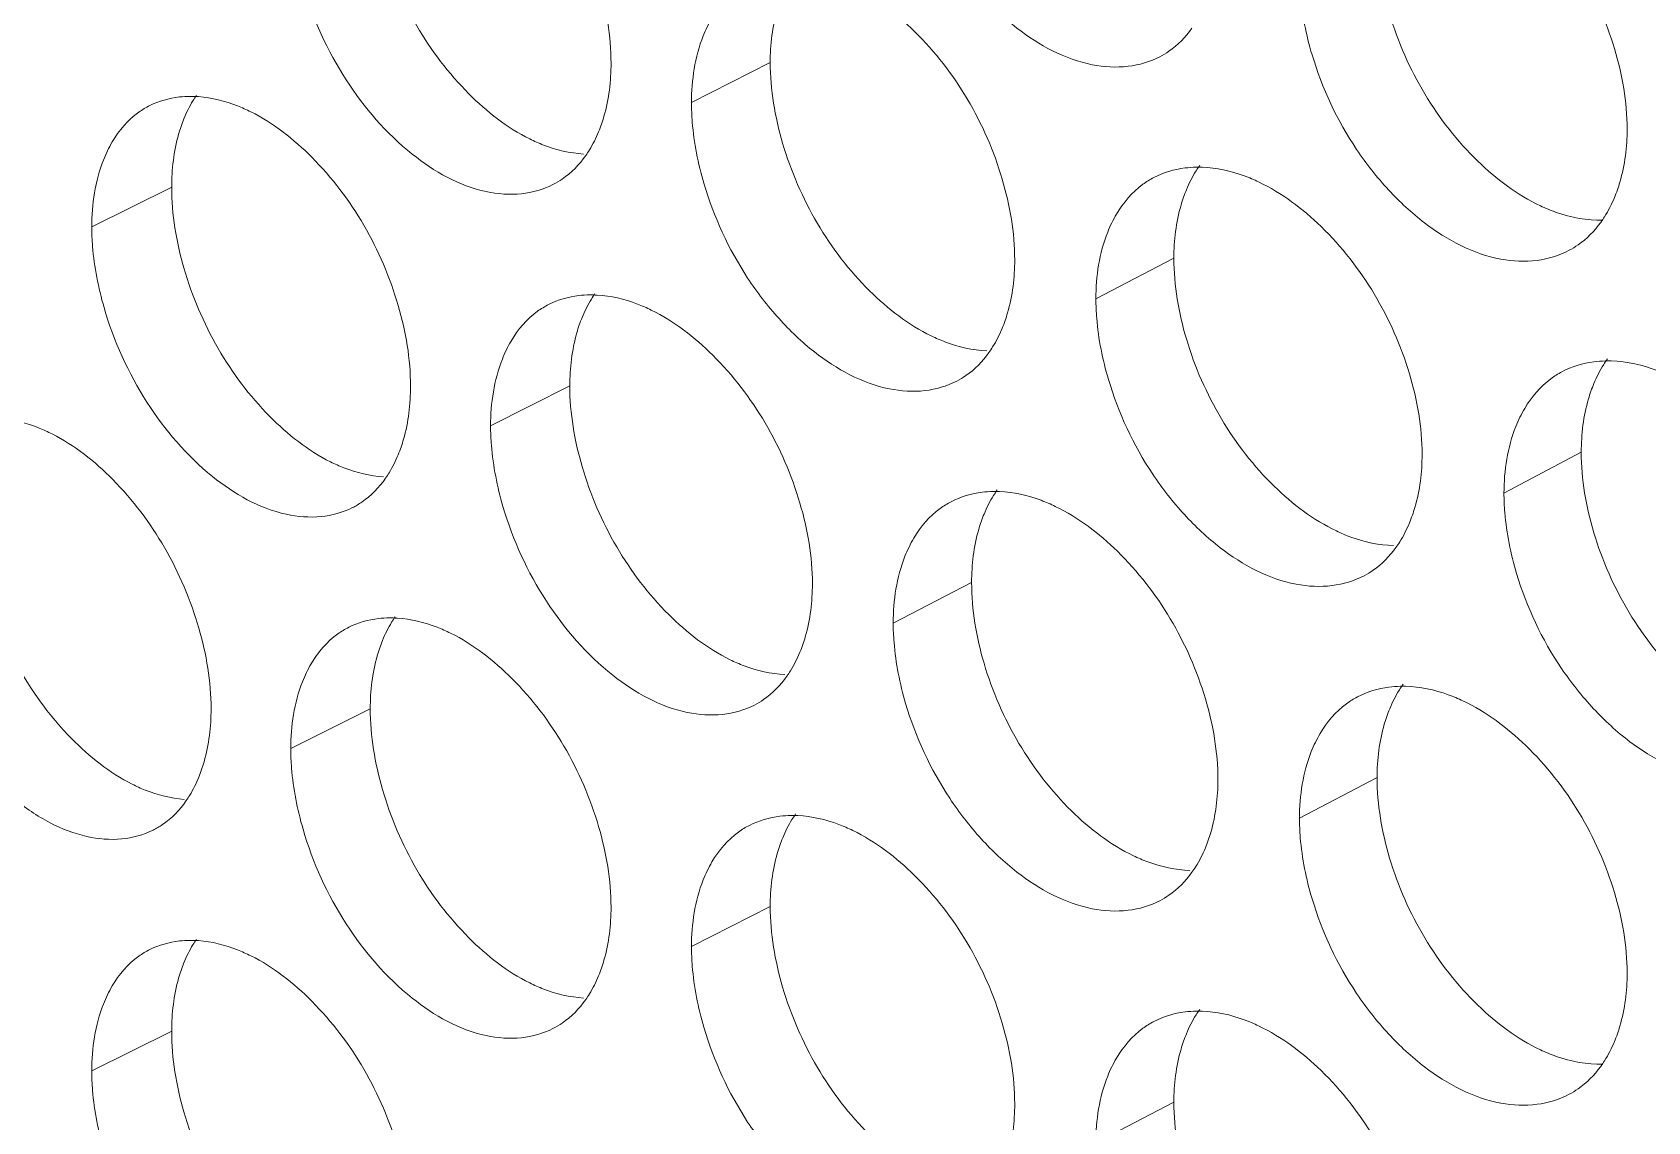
# Model space of a CAD drawing. Header units: millimetres. Extents: x 1177 to 4147, y 93 to 2194.
# Drawn here: x 2580.43 to 2595.5, y 995.01 to 1005.17 of the extents above; entities that cross this region are included whole.
import ezdxf

# ---------------------------------------------------------------- set-up
doc = ezdxf.new("R2010")
doc.units = ezdxf.units.MM
doc.header["$LTSCALE"] = 0.1
doc.layers.get('0').update_dxf_attribs({"lineweight": 13})
doc.layers.add('标注', color=251, linetype='Continuous', lineweight=9)

# ---------------------------------------------------------------- blocks, each defined once
blk = doc.blocks.new('02')
at = {"layer": '标注'}
for p, q in [((4465.295, 1026.826), (4464.246, 1026.29)), ((4457.319, 1025.163), (4456.254, 1024.634)), ((4457.319, 1025.163), (4456.254, 1024.634)), ((4470.674, 1024.216), (4469.635, 1023.675)), ((4462.624, 1022.515), (4461.569, 1021.982)), ((4462.624, 1022.515), (4461.569, 1021.982)), ((4476.103, 1021.631), (4475.073, 1021.086)), ((4467.979, 1019.892), (4466.934, 1019.354)), ((4467.979, 1019.892), (4466.934, 1019.354)), ((4459.965, 1018.211), (4458.906, 1017.68)), ((4473.382, 1017.295), (4472.348, 1016.752)), ((4473.382, 1017.295), (4472.348, 1016.752)), ((4465.295, 1015.576), (4464.246, 1015.04)), ((4457.319, 1013.913), (4456.254, 1013.384)), ((4470.674, 1012.966), (4469.635, 1012.425))]:
    blk.add_line(p, q, dxfattribs=at)
for centre, radius, start, end in [((4457.571, 1024.915), 1.459, 85.9113, 90.3279), ((4457.571, 1024.915), 1.459, 85.9113, 90.3279), ((4471.001, 1023.922), 1.508, 88.1658, 91.0012), ((4462.906, 1022.249), 1.478, 86.8291, 90.6001), ((4462.906, 1022.249), 1.478, 86.8291, 90.6001), ((4468.29, 1019.608), 1.498, 87.7255, 90.8684), ((4468.29, 1019.608), 1.498, 87.7255, 90.8684), ((4460.232, 1017.954), 1.468, 86.3729, 90.4645), ((4473.723, 1016.993), 1.518, 88.601, 91.1331), ((4473.723, 1016.993), 1.518, 88.601, 91.1331), ((4465.592, 1015.301), 1.488, 87.2799, 90.7347), ((4457.571, 1013.665), 1.459, 85.9113, 90.3279), ((4471.001, 1012.672), 1.508, 88.1658, 91.0012)]:
    blk.add_arc(centre, radius, start, end, dxfattribs=at)
for points, knots in [([(4463.174, 1026.816), (4463.174, 1027.178), (4463.043, 1027.93), (4462.592, 1028.978), (4461.916, 1029.866), (4461.339, 1030.319), (4461.036, 1030.469)], [0, 0, 0, 0, 0.246729, 0.511193, 0.769606, 1, 1, 1, 1]), ([(4459.965, 1029.461), (4459.965, 1029.098), (4460.094, 1028.347), (4460.542, 1027.298), (4461.214, 1026.408), (4461.789, 1025.955), (4462.091, 1025.806)], [0, 0, 0, 0, 0.247033, 0.511643, 0.769894, 1, 1, 1, 1]), ([(4467.1, 1029.53), (4467.232, 1029.085), (4467.528, 1028.444), (4468.087, 1027.724), (4468.68, 1027.163), (4469.366, 1026.787), (4470.055, 1026.747), (4470.357, 1026.835), (4470.489, 1026.903)], [0, 0, 0, 0, 0.29218, 0.435922, 0.57205, 0.806581, 0.906826, 1, 1, 1, 1]), ([(4476.714, 1025.939), (4476.714, 1026.301), (4476.581, 1027.052), (4476.118, 1028.095), (4475.425, 1028.977), (4474.836, 1029.42), (4474.527, 1029.566)], [0, 0, 0, 0, 0.245829, 0.509477, 0.768016, 1, 1, 1, 1]), ([(4473.382, 1028.545), (4473.382, 1028.183), (4473.514, 1027.432), (4473.973, 1026.388), (4474.662, 1025.505), (4475.249, 1025.061), (4475.558, 1024.915)], [0, 0, 0, 0, 0.246134, 0.50993, 0.768307, 1, 1, 1, 1]), ([(4472.348, 1028.002), (4472.348, 1027.915), (4472.364, 1027.553), (4472.437, 1027.193), (4472.516, 1026.929)], [0, 0, 0, 0, 0.238732, 1, 1, 1, 1]), ([(4459.07, 1027.854), (4459.198, 1027.41), (4459.581, 1026.575), (4460.418, 1025.6), (4461.291, 1025.1), (4461.971, 1025.049), (4462.27, 1025.132), (4462.4, 1025.198)], [0, 0, 0, 0, 0.293762, 0.573619, 0.807925, 0.907583, 1, 1, 1, 1]), ([(4465.461, 1027.739), (4465.433, 1027.672), (4465.332, 1027.378), (4465.295, 1027.064), (4465.295, 1026.826)], [0, 0, 0, 0, 0.233282, 1, 1, 1, 1]), ([(4468.553, 1024.196), (4468.553, 1024.558), (4468.422, 1025.31), (4467.966, 1026.356), (4467.283, 1027.241), (4466.701, 1027.69), (4466.395, 1027.839)], [0, 0, 0, 0, 0.246367, 0.510504, 0.768967, 1, 1, 1, 1]), ([(4464.519, 1027.42), (4464.474, 1027.343), (4464.304, 1026.99), (4464.246, 1026.591), (4464.246, 1026.29)], [0, 0, 0, 0, 0.228624, 1, 1, 1, 1]), ([(4470.489, 1026.903), (4470.53, 1026.925), (4470.694, 1027.024), (4470.831, 1027.164), (4470.915, 1027.282)], [0, 0, 0, 0, 0.245281, 1, 1, 1, 1]), ([(4465.295, 1026.826), (4465.295, 1026.463), (4465.425, 1025.712), (4465.878, 1024.665), (4466.556, 1023.778), (4467.136, 1023.329), (4467.441, 1023.181)], [0, 0, 0, 0, 0.246671, 0.510955, 0.769257, 1, 1, 1, 1]), ([(4472.516, 1026.929), (4472.649, 1026.483), (4472.949, 1025.842), (4473.515, 1025.124), (4474.116, 1024.564), (4474.81, 1024.194), (4475.505, 1024.16), (4475.81, 1024.252), (4475.943, 1024.322)], [0, 0, 0, 0, 0.291305, 0.434775, 0.570777, 0.805593, 0.906279, 1, 1, 1, 1]), ([(4463.008, 1025.903), (4463.036, 1025.97), (4463.137, 1026.264), (4463.174, 1026.578), (4463.174, 1026.816)], [0, 0, 0, 0, 0.233221, 1, 1, 1, 1]), ([(4457.027, 1026.252), (4456.976, 1026.226), (4456.774, 1026.105), (4456.616, 1025.919), (4456.526, 1025.766)], [0, 0, 0, 0, 0.242512, 1, 1, 1, 1]), ([(4457.027, 1026.252), (4456.976, 1026.226), (4456.774, 1026.105), (4456.616, 1025.919), (4456.526, 1025.766)], [0, 0, 0, 0, 0.242512, 1, 1, 1, 1]), ([(4457.563, 1026.374), (4457.516, 1026.374), (4457.332, 1026.363), (4457.149, 1026.312), (4457.027, 1026.252)], [0, 0, 0, 0, 0.258421, 1, 1, 1, 1]), ([(4457.563, 1026.374), (4457.516, 1026.374), (4457.332, 1026.363), (4457.149, 1026.312), (4457.027, 1026.252)], [0, 0, 0, 0, 0.258421, 1, 1, 1, 1]), ([(4457.648, 1026.387), (4457.632, 1026.363), (4457.568, 1026.264), (4457.516, 1026.157), (4457.482, 1026.075)], [0, 0, 0, 0, 0.242569, 1, 1, 1, 1]), ([(4457.648, 1026.387), (4457.632, 1026.363), (4457.568, 1026.264), (4457.516, 1026.157), (4457.482, 1026.075)], [0, 0, 0, 0, 0.242569, 1, 1, 1, 1]), ([(4458.374, 1026.168), (4458.316, 1026.197), (4458.094, 1026.297), (4457.853, 1026.358), (4457.675, 1026.37)], [0, 0, 0, 0, 0.266713, 1, 1, 1, 1]), ([(4458.374, 1026.168), (4458.316, 1026.197), (4458.094, 1026.297), (4457.853, 1026.358), (4457.675, 1026.37)], [0, 0, 0, 0, 0.266713, 1, 1, 1, 1]), ([(4464.246, 1026.29), (4464.246, 1026.203), (4464.261, 1025.84), (4464.333, 1025.48), (4464.411, 1025.215)], [0, 0, 0, 0, 0.238632, 1, 1, 1, 1]), ([(4457.482, 1026.075), (4457.455, 1026.008), (4457.355, 1025.714), (4457.319, 1025.4), (4457.319, 1025.163)], [0, 0, 0, 0, 0.232835, 1, 1, 1, 1]), ([(4457.482, 1026.075), (4457.455, 1026.008), (4457.355, 1025.714), (4457.319, 1025.4), (4457.319, 1025.163)], [0, 0, 0, 0, 0.232835, 1, 1, 1, 1]), ([(4460.502, 1022.51), (4460.502, 1022.873), (4460.373, 1023.625), (4459.923, 1024.673), (4459.251, 1025.563), (4458.677, 1026.017), (4458.374, 1026.168)], [0, 0, 0, 0, 0.246911, 0.511538, 0.769926, 1, 1, 1, 1]), ([(4460.502, 1022.51), (4460.502, 1022.873), (4460.373, 1023.625), (4459.923, 1024.673), (4459.251, 1025.563), (4458.677, 1026.017), (4458.374, 1026.168)], [0, 0, 0, 0, 0.246911, 0.511538, 0.769926, 1, 1, 1, 1]), ([(4456.526, 1025.766), (4456.481, 1025.689), (4456.312, 1025.335), (4456.254, 1024.936), (4456.254, 1024.634)], [0, 0, 0, 0, 0.227885, 1, 1, 1, 1]), ([(4456.526, 1025.766), (4456.481, 1025.689), (4456.312, 1025.335), (4456.254, 1024.936), (4456.254, 1024.634)], [0, 0, 0, 0, 0.227885, 1, 1, 1, 1]), ([(4462.091, 1025.806), (4462.151, 1025.776), (4462.379, 1025.675), (4462.626, 1025.616), (4462.809, 1025.605)], [0, 0, 0, 0, 0.2667, 1, 1, 1, 1]), ([(4462.837, 1025.586), (4462.854, 1025.61), (4462.92, 1025.71), (4462.974, 1025.819), (4463.008, 1025.903)], [0, 0, 0, 0, 0.242697, 1, 1, 1, 1]), ([(4476.545, 1025.025), (4476.573, 1025.092), (4476.676, 1025.386), (4476.714, 1025.7), (4476.714, 1025.939)], [0, 0, 0, 0, 0.233967, 1, 1, 1, 1]), ([(4462.4, 1025.198), (4462.443, 1025.22), (4462.612, 1025.319), (4462.752, 1025.465), (4462.837, 1025.586)], [0, 0, 0, 0, 0.244733, 1, 1, 1, 1]), ([(4470.974, 1025.43), (4470.924, 1025.429), (4470.728, 1025.416), (4470.535, 1025.359), (4470.407, 1025.292)], [0, 0, 0, 0, 0.258483, 1, 1, 1, 1]), ([(4471.019, 1025.454), (4471.002, 1025.43), (4470.933, 1025.327), (4470.877, 1025.216), (4470.842, 1025.13)], [0, 0, 0, 0, 0.242868, 1, 1, 1, 1]), ([(4471.804, 1025.234), (4471.742, 1025.264), (4471.501, 1025.366), (4471.24, 1025.424), (4471.049, 1025.43)], [0, 0, 0, 0, 0.266802, 1, 1, 1, 1]), ([(4457.319, 1025.163), (4457.319, 1024.8), (4457.447, 1024.048), (4457.893, 1022.999), (4458.561, 1022.108), (4459.134, 1021.653), (4459.435, 1021.502)], [0, 0, 0, 0, 0.247215, 0.511988, 0.770214, 1, 1, 1, 1]), ([(4457.319, 1025.163), (4457.319, 1024.8), (4457.447, 1024.048), (4457.893, 1022.999), (4458.561, 1022.108), (4459.134, 1021.653), (4459.435, 1021.502)], [0, 0, 0, 0, 0.247215, 0.511988, 0.770214, 1, 1, 1, 1]), ([(4464.411, 1025.215), (4464.542, 1024.77), (4464.836, 1024.13), (4465.392, 1023.409), (4465.981, 1022.847), (4466.662, 1022.469), (4467.348, 1022.424), (4467.649, 1022.511), (4467.78, 1022.578)], [0, 0, 0, 0, 0.292621, 0.4365, 0.572692, 0.807081, 0.907102, 1, 1, 1, 1]), ([(4470.407, 1025.292), (4470.356, 1025.265), (4470.157, 1025.142), (4470, 1024.957), (4469.91, 1024.805)], [0, 0, 0, 0, 0.24332, 1, 1, 1, 1]), ([(4470.842, 1025.13), (4470.814, 1025.063), (4470.712, 1024.768), (4470.674, 1024.454), (4470.674, 1024.216)], [0, 0, 0, 0, 0.233581, 1, 1, 1, 1]), ([(4473.982, 1021.601), (4473.982, 1021.964), (4473.849, 1022.715), (4473.388, 1023.759), (4472.699, 1024.642), (4472.112, 1025.087), (4471.804, 1025.234)], [0, 0, 0, 0, 0.246007, 0.509819, 0.768332, 1, 1, 1, 1]), ([(4475.558, 1024.915), (4475.627, 1024.883), (4475.891, 1024.773), (4476.181, 1024.718), (4476.39, 1024.723)], [0, 0, 0, 0, 0.268088, 1, 1, 1, 1]), ([(4476.362, 1024.694), (4476.38, 1024.719), (4476.451, 1024.823), (4476.508, 1024.936), (4476.545, 1025.025)], [0, 0, 0, 0, 0.243017, 1, 1, 1, 1]), ([(4469.91, 1024.805), (4469.864, 1024.728), (4469.694, 1024.375), (4469.635, 1023.976), (4469.635, 1023.675)], [0, 0, 0, 0, 0.229116, 1, 1, 1, 1]), ([(4475.943, 1024.322), (4475.983, 1024.344), (4476.144, 1024.442), (4476.279, 1024.579), (4476.362, 1024.694)], [0, 0, 0, 0, 0.245619, 1, 1, 1, 1]), ([(4456.254, 1024.634), (4456.254, 1024.548), (4456.27, 1024.184), (4456.341, 1023.824), (4456.418, 1023.558)], [0, 0, 0, 0, 0.238534, 1, 1, 1, 1]), ([(4456.254, 1024.634), (4456.254, 1024.548), (4456.27, 1024.184), (4456.341, 1023.824), (4456.418, 1023.558)], [0, 0, 0, 0, 0.238534, 1, 1, 1, 1]), ([(4468.386, 1023.283), (4468.414, 1023.35), (4468.516, 1023.644), (4468.553, 1023.958), (4468.553, 1024.196)], [0, 0, 0, 0, 0.233519, 1, 1, 1, 1]), ([(4470.674, 1024.216), (4470.674, 1023.853), (4470.806, 1023.102), (4471.263, 1022.057), (4471.948, 1021.173), (4472.533, 1020.727), (4472.84, 1020.581)], [0, 0, 0, 0, 0.246312, 0.510271, 0.768623, 1, 1, 1, 1]), ([(4462.342, 1023.599), (4462.291, 1023.573), (4462.09, 1023.451), (4461.932, 1023.266), (4461.842, 1023.113)], [0, 0, 0, 0, 0.242847, 1, 1, 1, 1]), ([(4462.342, 1023.599), (4462.291, 1023.573), (4462.09, 1023.451), (4461.932, 1023.266), (4461.842, 1023.113)], [0, 0, 0, 0, 0.242847, 1, 1, 1, 1]), ([(4462.89, 1023.727), (4462.842, 1023.727), (4462.653, 1023.716), (4462.467, 1023.662), (4462.342, 1023.599)], [0, 0, 0, 0, 0.258444, 1, 1, 1, 1]), ([(4462.89, 1023.727), (4462.842, 1023.727), (4462.653, 1023.716), (4462.467, 1023.662), (4462.342, 1023.599)], [0, 0, 0, 0, 0.258444, 1, 1, 1, 1]), ([(4462.96, 1023.745), (4462.943, 1023.721), (4462.877, 1023.62), (4462.823, 1023.512), (4462.789, 1023.428)], [0, 0, 0, 0, 0.242682, 1, 1, 1, 1]), ([(4462.96, 1023.745), (4462.943, 1023.721), (4462.877, 1023.62), (4462.823, 1023.512), (4462.789, 1023.428)], [0, 0, 0, 0, 0.242682, 1, 1, 1, 1]), ([(4463.709, 1023.526), (4463.649, 1023.555), (4463.42, 1023.656), (4463.171, 1023.715), (4462.988, 1023.725)], [0, 0, 0, 0, 0.266759, 1, 1, 1, 1]), ([(4463.709, 1023.526), (4463.649, 1023.555), (4463.42, 1023.656), (4463.171, 1023.715), (4462.988, 1023.725)], [0, 0, 0, 0, 0.266759, 1, 1, 1, 1]), ([(4469.635, 1023.675), (4469.635, 1023.588), (4469.651, 1023.225), (4469.724, 1022.866), (4469.802, 1022.601)], [0, 0, 0, 0, 0.238699, 1, 1, 1, 1]), ([(4456.418, 1023.558), (4456.546, 1023.115), (4456.925, 1022.28), (4457.757, 1021.303), (4458.624, 1020.801), (4459.301, 1020.746), (4459.599, 1020.827), (4459.729, 1020.892)], [0, 0, 0, 0, 0.294207, 0.574275, 0.808437, 0.907868, 1, 1, 1, 1]), ([(4456.418, 1023.558), (4456.546, 1023.115), (4456.925, 1022.28), (4457.757, 1021.303), (4458.624, 1020.801), (4459.301, 1020.746), (4459.599, 1020.827), (4459.729, 1020.892)], [0, 0, 0, 0, 0.294207, 0.574275, 0.808437, 0.907868, 1, 1, 1, 1]), ([(4462.789, 1023.428), (4462.761, 1023.361), (4462.661, 1023.067), (4462.624, 1022.753), (4462.624, 1022.515)], [0, 0, 0, 0, 0.233133, 1, 1, 1, 1]), ([(4462.789, 1023.428), (4462.761, 1023.361), (4462.661, 1023.067), (4462.624, 1022.753), (4462.624, 1022.515)], [0, 0, 0, 0, 0.233133, 1, 1, 1, 1]), ([(4465.857, 1019.878), (4465.857, 1020.24), (4465.726, 1020.992), (4465.272, 1022.038), (4464.593, 1022.926), (4464.014, 1023.376), (4463.709, 1023.526)], [0, 0, 0, 0, 0.246547, 0.510848, 0.769286, 1, 1, 1, 1]), ([(4465.857, 1019.878), (4465.857, 1020.24), (4465.726, 1020.992), (4465.272, 1022.038), (4464.593, 1022.926), (4464.014, 1023.376), (4463.709, 1023.526)], [0, 0, 0, 0, 0.246547, 0.510848, 0.769286, 1, 1, 1, 1]), ([(4467.441, 1023.181), (4467.503, 1023.151), (4467.738, 1023.049), (4467.993, 1022.991), (4468.181, 1022.983)], [0, 0, 0, 0, 0.26673, 1, 1, 1, 1]), ([(4468.21, 1022.96), (4468.227, 1022.984), (4468.295, 1023.087), (4468.351, 1023.197), (4468.386, 1023.283)], [0, 0, 0, 0, 0.242819, 1, 1, 1, 1]), ([(4461.842, 1023.113), (4461.797, 1023.036), (4461.628, 1022.682), (4461.569, 1022.283), (4461.569, 1021.982)], [0, 0, 0, 0, 0.228378, 1, 1, 1, 1]), ([(4461.842, 1023.113), (4461.797, 1023.036), (4461.628, 1022.682), (4461.569, 1022.283), (4461.569, 1021.982)], [0, 0, 0, 0, 0.228378, 1, 1, 1, 1]), ([(4467.78, 1022.578), (4467.822, 1022.6), (4467.988, 1022.699), (4468.126, 1022.841), (4468.21, 1022.96)], [0, 0, 0, 0, 0.245104, 1, 1, 1, 1]), ([(4476.424, 1022.847), (4476.373, 1022.846), (4476.173, 1022.831), (4475.975, 1022.772), (4475.844, 1022.702)], [0, 0, 0, 0, 0.258513, 1, 1, 1, 1]), ([(4476.453, 1022.876), (4476.435, 1022.851), (4476.365, 1022.747), (4476.308, 1022.634), (4476.271, 1022.546)], [0, 0, 0, 0, 0.243002, 1, 1, 1, 1]), ([(4477.262, 1022.655), (4477.192, 1022.688), (4476.926, 1022.797), (4476.635, 1022.852), (4476.424, 1022.847)], [0, 0, 0, 0, 0.268167, 1, 1, 1, 1]), ([(4462.624, 1022.515), (4462.624, 1022.152), (4462.754, 1021.401), (4463.204, 1020.353), (4463.879, 1019.465), (4464.456, 1019.014), (4464.76, 1018.865)], [0, 0, 0, 0, 0.246852, 0.511298, 0.769575, 1, 1, 1, 1]), ([(4462.624, 1022.515), (4462.624, 1022.152), (4462.754, 1021.401), (4463.204, 1020.353), (4463.879, 1019.465), (4464.456, 1019.014), (4464.76, 1018.865)], [0, 0, 0, 0, 0.246852, 0.511298, 0.769575, 1, 1, 1, 1]), ([(4469.802, 1022.601), (4469.934, 1022.156), (4470.232, 1021.515), (4470.795, 1020.796), (4471.392, 1020.235), (4472.082, 1019.862), (4472.774, 1019.825), (4473.078, 1019.915), (4473.209, 1019.984)], [0, 0, 0, 0, 0.291742, 0.435347, 0.571412, 0.806086, 0.906551, 1, 1, 1, 1]), ([(4475.844, 1022.702), (4475.794, 1022.675), (4475.595, 1022.551), (4475.439, 1022.366), (4475.349, 1022.214)], [0, 0, 0, 0, 0.243618, 1, 1, 1, 1]), ([(4476.271, 1022.546), (4476.243, 1022.479), (4476.14, 1022.185), (4476.103, 1021.87), (4476.103, 1021.631)], [0, 0, 0, 0, 0.233879, 1, 1, 1, 1]), ([(4460.338, 1021.598), (4460.365, 1021.665), (4460.466, 1021.959), (4460.502, 1022.272), (4460.502, 1022.51)], [0, 0, 0, 0, 0.233071, 1, 1, 1, 1]), ([(4460.338, 1021.598), (4460.365, 1021.665), (4460.466, 1021.959), (4460.502, 1022.272), (4460.502, 1022.51)], [0, 0, 0, 0, 0.233071, 1, 1, 1, 1]), ([(4475.349, 1022.214), (4475.303, 1022.137), (4475.133, 1021.785), (4475.073, 1021.386), (4475.073, 1021.086)], [0, 0, 0, 0, 0.229607, 1, 1, 1, 1]), ([(4455.726, 1021.874), (4455.669, 1021.903), (4455.45, 1022.002), (4455.213, 1022.063), (4455.038, 1022.077)], [0, 0, 0, 0, 0.266684, 1, 1, 1, 1]), ([(4457.844, 1018.211), (4457.844, 1018.574), (4457.715, 1019.325), (4457.268, 1020.375), (4456.598, 1021.266), (4456.027, 1021.722), (4455.726, 1021.874)], [0, 0, 0, 0, 0.247093, 0.511885, 0.770247, 1, 1, 1, 1]), ([(4461.569, 1021.982), (4461.569, 1021.895), (4461.585, 1021.532), (4461.657, 1021.172), (4461.734, 1020.907)], [0, 0, 0, 0, 0.238599, 1, 1, 1, 1]), ([(4461.569, 1021.982), (4461.569, 1021.895), (4461.585, 1021.532), (4461.657, 1021.172), (4461.734, 1020.907)], [0, 0, 0, 0, 0.238599, 1, 1, 1, 1]), ([(4459.435, 1021.502), (4459.494, 1021.473), (4459.718, 1021.373), (4459.961, 1021.313), (4460.141, 1021.301)], [0, 0, 0, 0, 0.266679, 1, 1, 1, 1]), ([(4459.435, 1021.502), (4459.494, 1021.473), (4459.718, 1021.373), (4459.961, 1021.313), (4460.141, 1021.301)], [0, 0, 0, 0, 0.266679, 1, 1, 1, 1]), ([(4460.169, 1021.283), (4460.185, 1021.307), (4460.25, 1021.407), (4460.304, 1021.515), (4460.338, 1021.598)], [0, 0, 0, 0, 0.24264, 1, 1, 1, 1]), ([(4460.169, 1021.283), (4460.185, 1021.307), (4460.25, 1021.407), (4460.304, 1021.515), (4460.338, 1021.598)], [0, 0, 0, 0, 0.24264, 1, 1, 1, 1]), ([(4473.813, 1020.688), (4473.841, 1020.755), (4473.944, 1021.049), (4473.982, 1021.363), (4473.982, 1021.601)], [0, 0, 0, 0, 0.233818, 1, 1, 1, 1]), ([(4476.103, 1021.631), (4476.103, 1021.269), (4476.235, 1020.518), (4476.696, 1019.475), (4477.388, 1018.594), (4477.978, 1018.151), (4478.287, 1018.006)], [0, 0, 0, 0, 0.245956, 0.50959, 0.767992, 1, 1, 1, 1]), ([(4459.729, 1020.892), (4459.772, 1020.914), (4459.942, 1021.014), (4460.083, 1021.161), (4460.169, 1021.283)], [0, 0, 0, 0, 0.244538, 1, 1, 1, 1]), ([(4459.729, 1020.892), (4459.772, 1020.914), (4459.942, 1021.014), (4460.083, 1021.161), (4460.169, 1021.283)], [0, 0, 0, 0, 0.244538, 1, 1, 1, 1]), ([(4468.267, 1021.106), (4468.217, 1021.106), (4468.024, 1021.093), (4467.834, 1021.037), (4467.706, 1020.971)], [0, 0, 0, 0, 0.258469, 1, 1, 1, 1]), ([(4468.267, 1021.106), (4468.217, 1021.106), (4468.024, 1021.093), (4467.834, 1021.037), (4467.706, 1020.971)], [0, 0, 0, 0, 0.258469, 1, 1, 1, 1]), ([(4468.32, 1021.128), (4468.303, 1021.104), (4468.236, 1021.002), (4468.18, 1020.892), (4468.145, 1020.806)], [0, 0, 0, 0, 0.242804, 1, 1, 1, 1]), ([(4468.32, 1021.128), (4468.303, 1021.104), (4468.236, 1021.002), (4468.18, 1020.892), (4468.145, 1020.806)], [0, 0, 0, 0, 0.242804, 1, 1, 1, 1]), ([(4469.094, 1020.908), (4469.032, 1020.938), (4468.795, 1021.04), (4468.538, 1021.098), (4468.349, 1021.105)], [0, 0, 0, 0, 0.266791, 1, 1, 1, 1]), ([(4469.094, 1020.908), (4469.032, 1020.938), (4468.795, 1021.04), (4468.538, 1021.098), (4468.349, 1021.105)], [0, 0, 0, 0, 0.266791, 1, 1, 1, 1]), ([(4475.073, 1021.086), (4475.073, 1020.999), (4475.089, 1020.636), (4475.163, 1020.277), (4475.242, 1020.013)], [0, 0, 0, 0, 0.238766, 1, 1, 1, 1]), ([(4454.685, 1020.871), (4454.685, 1020.508), (4454.813, 1019.756), (4455.256, 1018.706), (4455.921, 1017.814), (4456.491, 1017.357), (4456.791, 1017.206)], [0, 0, 0, 0, 0.247397, 0.512334, 0.770535, 1, 1, 1, 1]), ([(4461.734, 1020.907), (4461.864, 1020.462), (4462.249, 1019.627), (4463.091, 1018.652), (4463.97, 1018.156), (4464.653, 1018.109), (4464.954, 1018.193), (4465.084, 1018.26)], [0, 0, 0, 0, 0.293319, 0.572966, 0.807416, 0.907301, 1, 1, 1, 1]), ([(4461.734, 1020.907), (4461.864, 1020.462), (4462.249, 1019.627), (4463.091, 1018.652), (4463.97, 1018.156), (4464.653, 1018.109), (4464.954, 1018.193), (4465.084, 1018.26)], [0, 0, 0, 0, 0.293319, 0.572966, 0.807416, 0.907301, 1, 1, 1, 1]), ([(4467.706, 1020.971), (4467.656, 1020.945), (4467.456, 1020.822), (4467.298, 1020.637), (4467.208, 1020.484)], [0, 0, 0, 0, 0.243166, 1, 1, 1, 1]), ([(4467.706, 1020.971), (4467.656, 1020.945), (4467.456, 1020.822), (4467.298, 1020.637), (4467.208, 1020.484)], [0, 0, 0, 0, 0.243166, 1, 1, 1, 1]), ([(4468.145, 1020.806), (4468.117, 1020.739), (4468.016, 1020.445), (4467.979, 1020.131), (4467.979, 1019.892)], [0, 0, 0, 0, 0.233432, 1, 1, 1, 1]), ([(4468.145, 1020.806), (4468.117, 1020.739), (4468.016, 1020.445), (4467.979, 1020.131), (4467.979, 1019.892)], [0, 0, 0, 0, 0.233432, 1, 1, 1, 1]), ([(4471.261, 1017.27), (4471.261, 1017.633), (4471.129, 1018.384), (4470.671, 1019.429), (4469.985, 1020.313), (4469.401, 1020.761), (4469.094, 1020.908)], [0, 0, 0, 0, 0.246187, 0.510161, 0.768649, 1, 1, 1, 1]), ([(4471.261, 1017.27), (4471.261, 1017.633), (4471.129, 1018.384), (4470.671, 1019.429), (4469.985, 1020.313), (4469.401, 1020.761), (4469.094, 1020.908)], [0, 0, 0, 0, 0.246187, 0.510161, 0.768649, 1, 1, 1, 1]), ([(4472.84, 1020.581), (4472.903, 1020.55), (4473.146, 1020.448), (4473.409, 1020.391), (4473.602, 1020.386)], [0, 0, 0, 0, 0.266746, 1, 1, 1, 1]), ([(4473.633, 1020.36), (4473.65, 1020.384), (4473.72, 1020.488), (4473.777, 1020.6), (4473.813, 1020.688)], [0, 0, 0, 0, 0.242949, 1, 1, 1, 1]), ([(4467.208, 1020.484), (4467.163, 1020.407), (4466.993, 1020.054), (4466.934, 1019.655), (4466.934, 1019.354)], [0, 0, 0, 0, 0.22887, 1, 1, 1, 1]), ([(4467.208, 1020.484), (4467.163, 1020.407), (4466.993, 1020.054), (4466.934, 1019.655), (4466.934, 1019.354)], [0, 0, 0, 0, 0.22887, 1, 1, 1, 1]), ([(4473.209, 1019.984), (4473.251, 1020.006), (4473.413, 1020.104), (4473.549, 1020.244), (4473.633, 1020.36)], [0, 0, 0, 0, 0.245453, 1, 1, 1, 1]), ([(4475.242, 1020.013), (4475.375, 1019.566), (4475.677, 1018.925), (4476.248, 1018.208), (4476.852, 1017.649), (4477.551, 1017.282), (4478.249, 1017.251), (4478.555, 1017.345), (4478.688, 1017.416)], [0, 0, 0, 0, 0.290871, 0.434206, 0.570147, 0.805105, 0.906009, 1, 1, 1, 1]), ([(4465.691, 1018.965), (4465.719, 1019.032), (4465.82, 1019.326), (4465.857, 1019.64), (4465.857, 1019.878)], [0, 0, 0, 0, 0.23337, 1, 1, 1, 1]), ([(4465.691, 1018.965), (4465.719, 1019.032), (4465.82, 1019.326), (4465.857, 1019.64), (4465.857, 1019.878)], [0, 0, 0, 0, 0.23337, 1, 1, 1, 1]), ([(4467.979, 1019.892), (4467.979, 1019.53), (4468.109, 1018.779), (4468.564, 1017.733), (4469.246, 1016.847), (4469.828, 1016.4), (4470.134, 1016.252)], [0, 0, 0, 0, 0.246491, 0.510612, 0.768939, 1, 1, 1, 1]), ([(4467.979, 1019.892), (4467.979, 1019.53), (4468.109, 1018.779), (4468.564, 1017.733), (4469.246, 1016.847), (4469.828, 1016.4), (4470.134, 1016.252)], [0, 0, 0, 0, 0.246491, 0.510612, 0.768939, 1, 1, 1, 1]), ([(4459.679, 1019.297), (4459.628, 1019.272), (4459.426, 1019.15), (4459.268, 1018.964), (4459.178, 1018.811)], [0, 0, 0, 0, 0.242682, 1, 1, 1, 1]), ([(4460.221, 1019.423), (4460.172, 1019.422), (4459.986, 1019.411), (4459.802, 1019.359), (4459.679, 1019.297)], [0, 0, 0, 0, 0.258432, 1, 1, 1, 1]), ([(4460.298, 1019.438), (4460.281, 1019.414), (4460.216, 1019.314), (4460.163, 1019.207), (4460.129, 1019.123)], [0, 0, 0, 0, 0.242625, 1, 1, 1, 1]), ([(4461.036, 1019.219), (4460.977, 1019.248), (4460.751, 1019.348), (4460.506, 1019.408), (4460.325, 1019.42)], [0, 0, 0, 0, 0.266738, 1, 1, 1, 1]), ([(4466.934, 1019.354), (4466.934, 1019.268), (4466.95, 1018.905), (4467.022, 1018.545), (4467.1, 1018.28)], [0, 0, 0, 0, 0.238665, 1, 1, 1, 1]), ([(4466.934, 1019.354), (4466.934, 1019.268), (4466.95, 1018.905), (4467.022, 1018.545), (4467.1, 1018.28)], [0, 0, 0, 0, 0.238665, 1, 1, 1, 1]), ([(4453.778, 1019.269), (4453.905, 1018.825), (4454.28, 1017.992), (4455.002, 1017.143), (4455.671, 1016.681), (4456.166, 1016.49), (4456.644, 1016.449), (4456.941, 1016.529), (4457.07, 1016.593)], [0, 0, 0, 0, 0.294183, 0.574014, 0.698487, 0.809259, 0.908301, 1, 1, 1, 1]), ([(4460.129, 1019.123), (4460.102, 1019.056), (4460.002, 1018.762), (4459.965, 1018.449), (4459.965, 1018.211)], [0, 0, 0, 0, 0.232984, 1, 1, 1, 1]), ([(4463.174, 1015.566), (4463.174, 1015.928), (4463.043, 1016.68), (4462.592, 1017.728), (4461.916, 1018.616), (4461.339, 1019.069), (4461.036, 1019.219)], [0, 0, 0, 0, 0.246729, 0.511193, 0.769606, 1, 1, 1, 1]), ([(4464.76, 1018.865), (4464.821, 1018.835), (4465.052, 1018.734), (4465.304, 1018.675), (4465.489, 1018.666)], [0, 0, 0, 0, 0.266716, 1, 1, 1, 1]), ([(4464.76, 1018.865), (4464.821, 1018.835), (4465.052, 1018.734), (4465.304, 1018.675), (4465.489, 1018.666)], [0, 0, 0, 0, 0.266716, 1, 1, 1, 1]), ([(4465.517, 1018.645), (4465.534, 1018.669), (4465.601, 1018.77), (4465.656, 1018.88), (4465.691, 1018.965)], [0, 0, 0, 0, 0.242757, 1, 1, 1, 1]), ([(4465.517, 1018.645), (4465.534, 1018.669), (4465.601, 1018.77), (4465.656, 1018.88), (4465.691, 1018.965)], [0, 0, 0, 0, 0.242757, 1, 1, 1, 1]), ([(4459.178, 1018.811), (4459.133, 1018.734), (4458.964, 1018.381), (4458.906, 1017.981), (4458.906, 1017.68)], [0, 0, 0, 0, 0.228131, 1, 1, 1, 1]), ([(4465.084, 1018.26), (4465.126, 1018.282), (4465.294, 1018.381), (4465.433, 1018.525), (4465.517, 1018.645)], [0, 0, 0, 0, 0.244921, 1, 1, 1, 1]), ([(4465.084, 1018.26), (4465.126, 1018.282), (4465.294, 1018.381), (4465.433, 1018.525), (4465.517, 1018.645)], [0, 0, 0, 0, 0.244921, 1, 1, 1, 1]), ([(4473.693, 1018.51), (4473.642, 1018.509), (4473.444, 1018.495), (4473.249, 1018.437), (4473.119, 1018.369)], [0, 0, 0, 0, 0.258498, 1, 1, 1, 1]), ([(4473.693, 1018.51), (4473.642, 1018.509), (4473.444, 1018.495), (4473.249, 1018.437), (4473.119, 1018.369)], [0, 0, 0, 0, 0.258498, 1, 1, 1, 1]), ([(4473.73, 1018.537), (4473.712, 1018.512), (4473.643, 1018.409), (4473.586, 1018.297), (4473.55, 1018.21)], [0, 0, 0, 0, 0.242934, 1, 1, 1, 1]), ([(4473.73, 1018.537), (4473.712, 1018.512), (4473.643, 1018.409), (4473.586, 1018.297), (4473.55, 1018.21)], [0, 0, 0, 0, 0.242934, 1, 1, 1, 1]), ([(4474.527, 1018.316), (4474.463, 1018.347), (4474.219, 1018.449), (4473.954, 1018.506), (4473.76, 1018.51)], [0, 0, 0, 0, 0.266809, 1, 1, 1, 1]), ([(4474.527, 1018.316), (4474.463, 1018.347), (4474.219, 1018.449), (4473.954, 1018.506), (4473.76, 1018.51)], [0, 0, 0, 0, 0.266809, 1, 1, 1, 1]), ([(4457.68, 1017.299), (4457.707, 1017.366), (4457.807, 1017.66), (4457.844, 1017.973), (4457.844, 1018.211)], [0, 0, 0, 0, 0.232922, 1, 1, 1, 1]), ([(4459.965, 1018.211), (4459.965, 1017.848), (4460.094, 1017.097), (4460.542, 1016.048), (4461.214, 1015.158), (4461.789, 1014.705), (4462.091, 1014.556)], [0, 0, 0, 0, 0.247033, 0.511643, 0.769894, 1, 1, 1, 1]), ([(4467.1, 1018.28), (4467.232, 1017.835), (4467.528, 1017.194), (4468.087, 1016.474), (4468.68, 1015.913), (4469.366, 1015.537), (4470.055, 1015.497), (4470.357, 1015.585), (4470.489, 1015.653)], [0, 0, 0, 0, 0.29218, 0.435922, 0.57205, 0.806581, 0.906826, 1, 1, 1, 1]), ([(4467.1, 1018.28), (4467.232, 1017.835), (4467.528, 1017.194), (4468.087, 1016.474), (4468.68, 1015.913), (4469.366, 1015.537), (4470.055, 1015.497), (4470.357, 1015.585), (4470.489, 1015.653)], [0, 0, 0, 0, 0.29218, 0.435922, 0.57205, 0.806581, 0.906826, 1, 1, 1, 1]), ([(4473.119, 1018.369), (4473.069, 1018.342), (4472.87, 1018.218), (4472.713, 1018.033), (4472.623, 1017.881)], [0, 0, 0, 0, 0.243471, 1, 1, 1, 1]), ([(4473.119, 1018.369), (4473.069, 1018.342), (4472.87, 1018.218), (4472.713, 1018.033), (4472.623, 1017.881)], [0, 0, 0, 0, 0.243471, 1, 1, 1, 1]), ([(4473.55, 1018.21), (4473.522, 1018.143), (4473.42, 1017.848), (4473.382, 1017.534), (4473.382, 1017.295)], [0, 0, 0, 0, 0.23373, 1, 1, 1, 1]), ([(4473.55, 1018.21), (4473.522, 1018.143), (4473.42, 1017.848), (4473.382, 1017.534), (4473.382, 1017.295)], [0, 0, 0, 0, 0.23373, 1, 1, 1, 1]), ([(4476.714, 1014.689), (4476.714, 1015.051), (4476.581, 1015.802), (4476.118, 1016.845), (4475.425, 1017.727), (4474.836, 1018.17), (4474.527, 1018.316)], [0, 0, 0, 0, 0.245829, 0.509477, 0.768016, 1, 1, 1, 1]), ([(4476.714, 1014.689), (4476.714, 1015.051), (4476.581, 1015.802), (4476.118, 1016.845), (4475.425, 1017.727), (4474.836, 1018.17), (4474.527, 1018.316)], [0, 0, 0, 0, 0.245829, 0.509477, 0.768016, 1, 1, 1, 1]), ([(4472.623, 1017.881), (4472.578, 1017.804), (4472.407, 1017.452), (4472.348, 1017.053), (4472.348, 1016.752)], [0, 0, 0, 0, 0.229361, 1, 1, 1, 1]), ([(4472.623, 1017.881), (4472.578, 1017.804), (4472.407, 1017.452), (4472.348, 1017.053), (4472.348, 1016.752)], [0, 0, 0, 0, 0.229361, 1, 1, 1, 1]), ([(4458.906, 1017.68), (4458.906, 1017.593), (4458.921, 1017.23), (4458.993, 1016.87), (4459.07, 1016.604)], [0, 0, 0, 0, 0.238567, 1, 1, 1, 1]), ([(4456.791, 1017.206), (4456.849, 1017.177), (4457.069, 1017.077), (4457.309, 1017.016), (4457.486, 1017.003)], [0, 0, 0, 0, 0.266655, 1, 1, 1, 1]), ([(4457.513, 1016.987), (4457.529, 1017.01), (4457.594, 1017.11), (4457.646, 1017.216), (4457.68, 1017.299)], [0, 0, 0, 0, 0.242584, 1, 1, 1, 1]), ([(4471.094, 1016.357), (4471.122, 1016.424), (4471.224, 1016.718), (4471.261, 1017.032), (4471.261, 1017.27)], [0, 0, 0, 0, 0.233669, 1, 1, 1, 1]), ([(4471.094, 1016.357), (4471.122, 1016.424), (4471.224, 1016.718), (4471.261, 1017.032), (4471.261, 1017.27)], [0, 0, 0, 0, 0.233669, 1, 1, 1, 1]), ([(4473.382, 1017.295), (4473.382, 1016.933), (4473.514, 1016.182), (4473.973, 1015.138), (4474.662, 1014.255), (4475.249, 1013.811), (4475.558, 1013.665)], [0, 0, 0, 0, 0.246134, 0.50993, 0.768307, 1, 1, 1, 1]), ([(4473.382, 1017.295), (4473.382, 1016.933), (4473.514, 1016.182), (4473.973, 1015.138), (4474.662, 1014.255), (4475.249, 1013.811), (4475.558, 1013.665)], [0, 0, 0, 0, 0.246134, 0.50993, 0.768307, 1, 1, 1, 1]), ([(4457.07, 1016.593), (4457.113, 1016.615), (4457.286, 1016.715), (4457.428, 1016.863), (4457.513, 1016.987)], [0, 0, 0, 0, 0.244338, 1, 1, 1, 1]), ([(4465.573, 1016.789), (4465.523, 1016.788), (4465.333, 1016.776), (4465.144, 1016.721), (4465.018, 1016.657)], [0, 0, 0, 0, 0.258456, 1, 1, 1, 1]), ([(4465.634, 1016.809), (4465.617, 1016.784), (4465.55, 1016.683), (4465.496, 1016.574), (4465.461, 1016.489)], [0, 0, 0, 0, 0.242742, 1, 1, 1, 1]), ([(4466.395, 1016.589), (4466.334, 1016.619), (4466.101, 1016.72), (4465.849, 1016.778), (4465.662, 1016.787)], [0, 0, 0, 0, 0.266777, 1, 1, 1, 1]), ([(4472.348, 1016.752), (4472.348, 1016.665), (4472.364, 1016.303), (4472.437, 1015.943), (4472.516, 1015.679)], [0, 0, 0, 0, 0.238732, 1, 1, 1, 1]), ([(4472.348, 1016.752), (4472.348, 1016.665), (4472.364, 1016.303), (4472.437, 1015.943), (4472.516, 1015.679)], [0, 0, 0, 0, 0.238732, 1, 1, 1, 1]), ([(4459.07, 1016.604), (4459.198, 1016.16), (4459.581, 1015.325), (4460.418, 1014.35), (4461.291, 1013.85), (4461.971, 1013.799), (4462.27, 1013.882), (4462.4, 1013.948)], [0, 0, 0, 0, 0.293762, 0.573619, 0.807925, 0.907583, 1, 1, 1, 1]), ([(4465.018, 1016.657), (4464.967, 1016.631), (4464.767, 1016.509), (4464.609, 1016.323), (4464.519, 1016.17)], [0, 0, 0, 0, 0.243008, 1, 1, 1, 1]), ([(4465.461, 1016.489), (4465.433, 1016.422), (4465.332, 1016.128), (4465.295, 1015.814), (4465.295, 1015.576)], [0, 0, 0, 0, 0.233282, 1, 1, 1, 1]), ([(4468.553, 1012.946), (4468.553, 1013.308), (4468.422, 1014.06), (4467.966, 1015.106), (4467.283, 1015.991), (4466.701, 1016.44), (4466.395, 1016.589)], [0, 0, 0, 0, 0.246367, 0.510504, 0.768967, 1, 1, 1, 1]), ([(4470.915, 1016.032), (4470.933, 1016.056), (4471.002, 1016.159), (4471.058, 1016.27), (4471.094, 1016.357)], [0, 0, 0, 0, 0.242883, 1, 1, 1, 1]), ([(4470.915, 1016.032), (4470.933, 1016.056), (4471.002, 1016.159), (4471.058, 1016.27), (4471.094, 1016.357)], [0, 0, 0, 0, 0.242883, 1, 1, 1, 1]), ([(4464.519, 1016.17), (4464.474, 1016.093), (4464.304, 1015.74), (4464.246, 1015.341), (4464.246, 1015.04)], [0, 0, 0, 0, 0.228624, 1, 1, 1, 1]), ([(4470.134, 1016.252), (4470.197, 1016.222), (4470.436, 1016.12), (4470.695, 1016.063), (4470.886, 1016.057)], [0, 0, 0, 0, 0.266739, 1, 1, 1, 1]), ([(4470.134, 1016.252), (4470.197, 1016.222), (4470.436, 1016.12), (4470.695, 1016.063), (4470.886, 1016.057)], [0, 0, 0, 0, 0.266739, 1, 1, 1, 1]), ([(4470.489, 1015.653), (4470.53, 1015.675), (4470.694, 1015.774), (4470.831, 1015.914), (4470.915, 1016.032)], [0, 0, 0, 0, 0.245281, 1, 1, 1, 1]), ([(4470.489, 1015.653), (4470.53, 1015.675), (4470.694, 1015.774), (4470.831, 1015.914), (4470.915, 1016.032)], [0, 0, 0, 0, 0.245281, 1, 1, 1, 1]), ([(4472.516, 1015.679), (4472.649, 1015.233), (4472.949, 1014.592), (4473.515, 1013.874), (4474.116, 1013.314), (4474.81, 1012.944), (4475.505, 1012.91), (4475.81, 1013.002), (4475.943, 1013.072)], [0, 0, 0, 0, 0.291305, 0.434775, 0.570777, 0.805593, 0.906279, 1, 1, 1, 1]), ([(4472.516, 1015.679), (4472.649, 1015.233), (4472.949, 1014.592), (4473.515, 1013.874), (4474.116, 1013.314), (4474.81, 1012.944), (4475.505, 1012.91), (4475.81, 1013.002), (4475.943, 1013.072)], [0, 0, 0, 0, 0.291305, 0.434775, 0.570777, 0.805593, 0.906279, 1, 1, 1, 1]), ([(4463.008, 1014.653), (4463.036, 1014.72), (4463.137, 1015.014), (4463.174, 1015.328), (4463.174, 1015.566)], [0, 0, 0, 0, 0.233221, 1, 1, 1, 1]), ([(4465.295, 1015.576), (4465.295, 1015.213), (4465.425, 1014.462), (4465.878, 1013.415), (4466.556, 1012.528), (4467.136, 1012.079), (4467.441, 1011.931)], [0, 0, 0, 0, 0.246671, 0.510955, 0.769257, 1, 1, 1, 1]), ([(4457.027, 1015.002), (4456.976, 1014.976), (4456.774, 1014.855), (4456.616, 1014.669), (4456.526, 1014.516)], [0, 0, 0, 0, 0.242512, 1, 1, 1, 1]), ([(4457.563, 1015.124), (4457.516, 1015.124), (4457.332, 1015.113), (4457.149, 1015.062), (4457.027, 1015.002)], [0, 0, 0, 0, 0.258421, 1, 1, 1, 1]), ([(4457.648, 1015.137), (4457.632, 1015.113), (4457.568, 1015.014), (4457.516, 1014.907), (4457.482, 1014.825)], [0, 0, 0, 0, 0.242569, 1, 1, 1, 1]), ([(4458.374, 1014.918), (4458.316, 1014.947), (4458.094, 1015.047), (4457.853, 1015.108), (4457.675, 1015.12)], [0, 0, 0, 0, 0.266713, 1, 1, 1, 1]), ([(4464.246, 1015.04), (4464.246, 1014.953), (4464.261, 1014.59), (4464.333, 1014.23), (4464.411, 1013.965)], [0, 0, 0, 0, 0.238632, 1, 1, 1, 1]), ([(4457.482, 1014.825), (4457.455, 1014.758), (4457.355, 1014.464), (4457.319, 1014.15), (4457.319, 1013.913)], [0, 0, 0, 0, 0.232835, 1, 1, 1, 1]), ([(4460.502, 1011.26), (4460.502, 1011.623), (4460.373, 1012.375), (4459.923, 1013.423), (4459.251, 1014.313), (4458.677, 1014.767), (4458.374, 1014.918)], [0, 0, 0, 0, 0.246911, 0.511538, 0.769926, 1, 1, 1, 1]), ([(4462.091, 1014.556), (4462.151, 1014.526), (4462.379, 1014.425), (4462.626, 1014.366), (4462.809, 1014.355)], [0, 0, 0, 0, 0.2667, 1, 1, 1, 1]), ([(4462.837, 1014.336), (4462.854, 1014.36), (4462.92, 1014.46), (4462.974, 1014.569), (4463.008, 1014.653)], [0, 0, 0, 0, 0.242697, 1, 1, 1, 1]), ([(4476.545, 1013.775), (4476.573, 1013.842), (4476.676, 1014.136), (4476.714, 1014.45), (4476.714, 1014.689)], [0, 0, 0, 0, 0.233967, 1, 1, 1, 1]), ([(4476.545, 1013.775), (4476.573, 1013.842), (4476.676, 1014.136), (4476.714, 1014.45), (4476.714, 1014.689)], [0, 0, 0, 0, 0.233967, 1, 1, 1, 1]), ([(4456.526, 1014.516), (4456.481, 1014.439), (4456.312, 1014.085), (4456.254, 1013.686), (4456.254, 1013.384)], [0, 0, 0, 0, 0.227885, 1, 1, 1, 1]), ([(4462.4, 1013.948), (4462.443, 1013.97), (4462.612, 1014.069), (4462.752, 1014.215), (4462.837, 1014.336)], [0, 0, 0, 0, 0.244733, 1, 1, 1, 1]), ([(4470.974, 1014.18), (4470.924, 1014.179), (4470.728, 1014.166), (4470.535, 1014.109), (4470.407, 1014.042)], [0, 0, 0, 0, 0.258483, 1, 1, 1, 1]), ([(4471.019, 1014.204), (4471.002, 1014.18), (4470.933, 1014.077), (4470.877, 1013.966), (4470.842, 1013.88)], [0, 0, 0, 0, 0.242868, 1, 1, 1, 1]), ([(4471.804, 1013.984), (4471.742, 1014.014), (4471.501, 1014.116), (4471.24, 1014.174), (4471.049, 1014.18)], [0, 0, 0, 0, 0.266802, 1, 1, 1, 1]), ([(4457.319, 1013.913), (4457.319, 1013.55), (4457.447, 1012.798), (4457.893, 1011.749), (4458.561, 1010.858), (4459.134, 1010.403), (4459.435, 1010.252)], [0, 0, 0, 0, 0.247215, 0.511988, 0.770214, 1, 1, 1, 1]), ([(4464.411, 1013.965), (4464.542, 1013.52), (4464.836, 1012.88), (4465.392, 1012.159), (4465.981, 1011.597), (4466.662, 1011.219), (4467.348, 1011.174), (4467.649, 1011.261), (4467.78, 1011.328)], [0, 0, 0, 0, 0.292621, 0.4365, 0.572692, 0.807081, 0.907102, 1, 1, 1, 1]), ([(4470.407, 1014.042), (4470.356, 1014.015), (4470.157, 1013.892), (4470, 1013.707), (4469.91, 1013.555)], [0, 0, 0, 0, 0.24332, 1, 1, 1, 1]), ([(4473.982, 1010.351), (4473.982, 1010.714), (4473.849, 1011.465), (4473.388, 1012.509), (4472.699, 1013.392), (4472.112, 1013.837), (4471.804, 1013.984)], [0, 0, 0, 0, 0.246007, 0.509819, 0.768332, 1, 1, 1, 1]), ([(4470.842, 1013.88), (4470.814, 1013.813), (4470.712, 1013.518), (4470.674, 1013.204), (4470.674, 1012.966)], [0, 0, 0, 0, 0.233581, 1, 1, 1, 1]), ([(4476.362, 1013.444), (4476.38, 1013.469), (4476.451, 1013.573), (4476.508, 1013.686), (4476.545, 1013.775)], [0, 0, 0, 0, 0.243017, 1, 1, 1, 1]), ([(4476.362, 1013.444), (4476.38, 1013.469), (4476.451, 1013.573), (4476.508, 1013.686), (4476.545, 1013.775)], [0, 0, 0, 0, 0.243017, 1, 1, 1, 1]), ([(4469.91, 1013.555), (4469.864, 1013.478), (4469.694, 1013.125), (4469.635, 1012.726), (4469.635, 1012.425)], [0, 0, 0, 0, 0.229116, 1, 1, 1, 1]), ([(4475.558, 1013.665), (4475.627, 1013.633), (4475.891, 1013.523), (4476.181, 1013.468), (4476.39, 1013.473)], [0, 0, 0, 0, 0.268088, 1, 1, 1, 1]), ([(4475.558, 1013.665), (4475.627, 1013.633), (4475.891, 1013.523), (4476.181, 1013.468), (4476.39, 1013.473)], [0, 0, 0, 0, 0.268088, 1, 1, 1, 1]), ([(4456.254, 1013.384), (4456.254, 1013.298), (4456.27, 1012.934), (4456.341, 1012.574), (4456.418, 1012.308)], [0, 0, 0, 0, 0.238534, 1, 1, 1, 1]), ([(4475.943, 1013.072), (4475.983, 1013.094), (4476.144, 1013.192), (4476.279, 1013.329), (4476.362, 1013.444)], [0, 0, 0, 0, 0.245619, 1, 1, 1, 1]), ([(4475.943, 1013.072), (4475.983, 1013.094), (4476.144, 1013.192), (4476.279, 1013.329), (4476.362, 1013.444)], [0, 0, 0, 0, 0.245619, 1, 1, 1, 1]), ([(4468.386, 1012.033), (4468.414, 1012.1), (4468.516, 1012.394), (4468.553, 1012.708), (4468.553, 1012.946)], [0, 0, 0, 0, 0.233519, 1, 1, 1, 1]), ([(4470.674, 1012.966), (4470.674, 1012.603), (4470.806, 1011.852), (4471.263, 1010.807), (4471.948, 1009.923), (4472.533, 1009.477), (4472.84, 1009.331)], [0, 0, 0, 0, 0.246312, 0.510271, 0.768623, 1, 1, 1, 1])]:
    blk.add_open_spline(points, degree=3, knots=knots, dxfattribs=at)

msp = doc.modelspace()

# ---------------------------------------------------------------- block references
at = {"xscale": 0.7, "yscale": 0.7, "zscale": 0.7}
msp.add_blockref('02', (-538.391, 286.112), dxfattribs=at)

doc.saveas('drawing.dxf')
